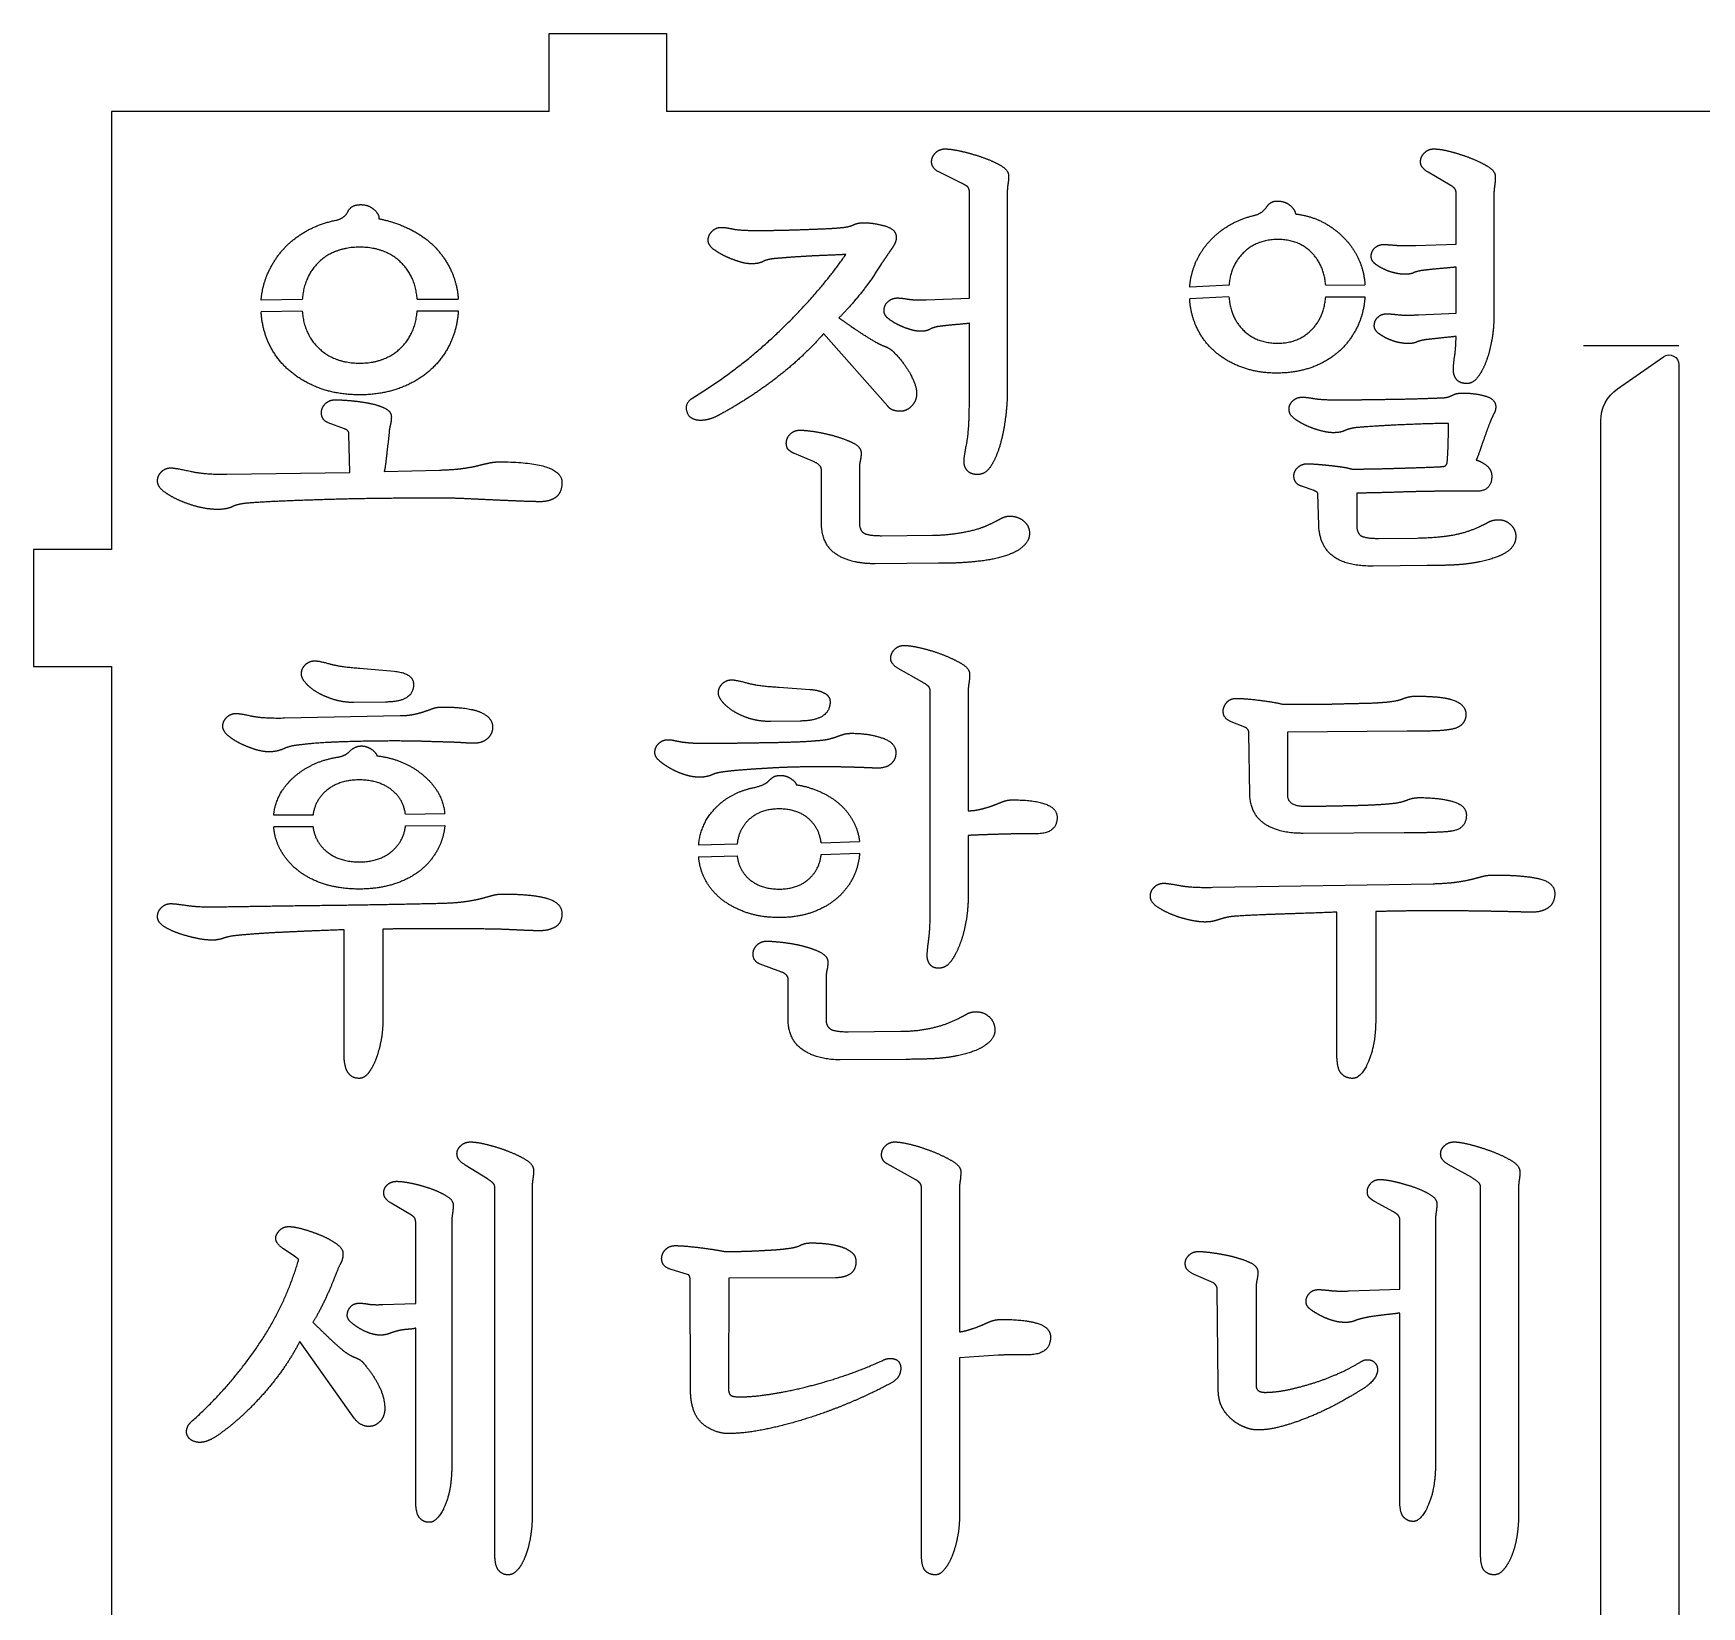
# Model space of a CAD drawing. Header units: millimetres. Extents: x -4 to 160, y -15 to 156.
# Drawn here: x -4 to 81.4, y 76 to 156.5 of the extents above; entities that cross this region are included whole.
import ezdxf

# ---------------------------------------------------------------- set-up
doc = ezdxf.new("R2010")
doc.units = ezdxf.units.MM
doc.layers.get('0').update_dxf_attribs({"linetype": 'CONTINUOUS'})

msp = doc.modelspace()

# ---------------------------------------------------------------- linework, layer by layer
for p, q in [((22.417, 152.5), (22.417, 156.5)), ((22.417, 156.5), (28.417, 156.5)), ((28.417, 156.5), (28.417, 152.5)), ((0, 152.5), (0, 130.083)), ((22.417, 152.5), (0, 152.5)), ((128.083, 152.5), (28.417, 152.5)), ((43.548, 148.822), (42.388, 149.391)), ((68.546, 148.734), (67.406, 149.399)), ((43.922, 142.945), (43.922, 148.417)), ((45.864, 148.349), (45.864, 138.152)), ((68.84, 145.705), (68.84, 148.373)), ((70.782, 148.33), (70.782, 142.102)), ((66.789, 145.642), (68.84, 145.705)), ((68.84, 142.178), (68.84, 144.533)), ((57.216, 143.605), (55.204, 143.507)), ((62.165, 143.604), (64.177, 143.62)), ((9.767, 142.874), (7.665, 142.846)), ((15.65, 142.897), (17.752, 142.891)), ((41.709, 142.86), (43.922, 142.945)), ((57.215, 143.004), (55.203, 142.906)), ((62.165, 143.004), (64.177, 143.02)), ((9.767, 142.274), (7.663, 142.246)), ((15.65, 142.297), (17.753, 142.291)), ((66.929, 142.094), (68.84, 142.178)), ((39.74, 137.414), (36.461, 141.133)), ((43.922, 137.585), (43.922, 141.658)), ((80.25, 140.5), (75.367, 140.5)), ((11.923, 136.257), (11.092, 136.569)), ((12.204, 134.024), (12.158, 135.984)), ((14.21, 136.072), (14.142, 135.435)), ((35.944, 134.576), (34.968, 134.986)), ((13.964, 134.077), (16.795, 134.143)), ((36.348, 131.447), (36.348, 134.156)), ((38.29, 134.154), (38.29, 131.488)), ((5.905, 133.934), (12.204, 134.024)), ((61.532, 133.107), (60.979, 133.306)), ((61.812, 131.32), (61.767, 132.929)), ((63.754, 132.956), (63.754, 131.349)), ((69.868, 133.057), (67.935, 133.057)), ((39.427, 130.785), (42.043, 130.808)), ((0, 130.083), (-4, 130.083)), ((-4, 130.083), (-4, 124.083)), ((64.891, 130.646), (66.858, 130.666)), ((42.334, 129.37), (39.105, 129.347)), ((67.366, 129.255), (64.595, 129.231)), ((-4, 124.083), (0, 124.083)), ((0, 124.083), (0, 28.417)), ((12.718, 124.003), (14.478, 123.842)), ((41.486, 123.31), (40.285, 123.983)), ((34.186, 123.029), (35.753, 122.915)), ((14.027, 122.269), (12.413, 122.246)), ((41.922, 111.682), (41.922, 122.822)), ((43.864, 122.865), (43.864, 116.705)), ((8.858, 121.454), (14.783, 121.574)), ((35.265, 121.295), (33.762, 121.272)), ((58.02, 120.989), (57.333, 121.256)), ((58.284, 117.528), (58.238, 120.673)), ((66.339, 120.774), (60.203, 120.73)), ((60.203, 120.73), (60.203, 117.529)), ((10.32, 116.483), (8.306, 116.486)), ((15.05, 116.529), (17.065, 116.555)), ((10.32, 115.883), (8.304, 115.886)), ((15.052, 115.929), (17.067, 115.955)), ((43.864, 115.44), (43.864, 112.455)), ((66.18, 115.569), (61.017, 115.546)), ((32.031, 114.99), (30.063, 114.947)), ((36.333, 115.057), (38.299, 115.128)), ((36.334, 114.457), (38.304, 114.528)), ((30.058, 114.346), (32.033, 114.39)), ((56.393, 112.784), (67.674, 112.969)), ((62.741, 104.259), (62.741, 111.512)), ((64.729, 111.541), (64.729, 106.079)), ((11.908, 104.26), (11.908, 110.608)), ((13.895, 110.638), (13.895, 105.99)), ((34.275, 108.456), (33.204, 108.854)), ((34.645, 106.003), (34.645, 108.07)), ((36.587, 108.069), (36.587, 105.978)), ((37.724, 105.391), (40.408, 105.414)), ((40.676, 103.977), (37.31, 103.954)), ((19.252, 97.857), (18.11, 98.568)), ((41.19, 97.809), (39.715, 98.622)), ((69.644, 97.923), (68.439, 98.588)), ((19.623, 78.728), (19.623, 97.426)), ((21.542, 97.495), (21.542, 80.662)), ((41.473, 78.615), (41.473, 97.403)), ((43.415, 97.384), (43.415, 90.026)), ((70.099, 78.615), (70.099, 97.426)), ((72.041, 97.426), (72.041, 80.662)), ((15.364, 96), (14.322, 96.616)), ((65.609, 96.188), (64.704, 96.675)), ((65.96, 92.205), (65.96, 95.77)), ((67.788, 95.729), (67.788, 83.307)), ((15.574, 91.486), (15.574, 95.658)), ((17.425, 95.659), (17.425, 83.238)), ((9.44, 93.843), (8.809, 94.28)), ((29.535, 92.953), (28.596, 93.237)), ((29.646, 87.121), (29.623, 92.704)), ((31.61, 92.773), (31.588, 87.171)), ((37.065, 92.795), (31.61, 92.773)), ((56.418, 92.539), (55.426, 92.971)), ((13.885, 91.424), (15.574, 91.486)), ((56.658, 87.305), (56.612, 92.2)), ((58.6, 92.203), (58.6, 87.335)), ((63.361, 92.12), (65.96, 92.205)), ((65.96, 81.373), (65.96, 90.987)), ((15.574, 81.418), (15.574, 90.222)), ((12.42, 85.61), (9.638, 89.526)), ((45.398, 88.832), (43.415, 88.705)), ((43.415, 88.705), (43.415, 80.572))]:
    msp.add_line(p, q)
msp.add_lwpolyline([(76.25, 12.96), (76.25, 136.658, -0.244698), (77.103, 138.296), (79.463, 139.949, -0.606815), (80.25, 139.54), (80.25, 15.842, -0.244698), (79.397, 14.204), (77.037, 12.551, -0.606815)], format="xyb", close=True)
for points in [[(41.989, 149.92), (41.989, 150.183), (42.189, 150.384)], [(42.189, 150.384), (42.389, 150.584), (42.675, 150.584)], [(42.675, 150.584), (42.993, 150.584), (43.512, 150.466)], [(43.512, 150.466), (44.031, 150.348), (44.552, 150.17)], [(67.021, 149.92), (67.021, 150.183), (67.221, 150.384)], [(67.221, 150.384), (67.421, 150.584), (67.707, 150.584)], [(67.707, 150.584), (68.032, 150.584), (68.533, 150.456)], [(68.533, 150.456), (69.034, 150.327), (69.537, 150.136)], [(42.388, 149.391), (41.989, 149.591), (41.989, 149.92)], [(44.552, 150.17), (45.073, 149.992), (45.503, 149.75)], [(45.503, 149.75), (45.932, 149.508), (45.932, 149.214)], [(67.406, 149.399), (67.021, 149.623), (67.021, 149.92)], [(69.537, 150.136), (70.04, 149.944), (70.445, 149.702)], [(70.445, 149.702), (70.85, 149.459), (70.85, 149.171)], [(43.866, 148.607), (43.81, 148.691), (43.548, 148.822)], [(45.898, 148.787), (45.864, 148.582), (45.864, 148.349)], [(45.932, 149.214), (45.932, 148.991), (45.898, 148.787)], [(68.773, 148.55), (68.707, 148.631), (68.546, 148.734)], [(70.816, 148.698), (70.782, 148.494), (70.782, 148.33)], [(70.85, 149.171), (70.85, 148.902), (70.816, 148.698)], [(43.922, 148.417), (43.922, 148.523), (43.866, 148.607)], [(59.142, 147.618), (59.341, 147.918), (59.679, 147.918)], [(59.679, 147.918), (60.087, 147.918), (60.351, 147.684)], [(68.84, 148.373), (68.84, 148.469), (68.773, 148.55)], [(9.933, 146.356), (10.638, 146.762), (11.478, 146.93)], [(11.478, 146.93), (11.928, 147.02), (12.112, 147.388)], [(12.112, 147.388), (12.284, 147.732), (12.754, 147.732)], [(12.754, 147.732), (13.162, 147.732), (13.438, 147.486)], [(13.438, 147.486), (13.714, 147.239), (13.691, 147.008)], [(13.691, 147.008), (14.424, 146.878), (15.206, 146.51)], [(57.174, 146.642), (57.786, 147.014), (58.51, 147.183)], [(58.51, 147.183), (58.913, 147.275), (59.142, 147.618)], [(60.351, 147.684), (60.616, 147.451), (60.616, 147.254)], [(60.616, 147.254), (62.094, 147.085), (63.14, 145.99)], [(8.726, 145.365), (9.227, 145.95), (9.933, 146.356)], [(15.206, 146.51), (15.988, 146.143), (16.552, 145.568)], [(30.549, 145.909), (30.549, 146.171), (30.749, 146.37)], [(30.749, 146.37), (30.949, 146.57), (31.235, 146.57)], [(31.235, 146.57), (31.435, 146.57), (31.798, 146.49)], [(31.798, 146.49), (32.162, 146.411), (33.009, 146.411)], [(33.009, 146.411), (33.61, 146.411), (34.146, 146.421)], [(34.146, 146.421), (34.681, 146.431), (35.318, 146.454)], [(35.318, 146.454), (35.955, 146.477), (36.522, 146.5)], [(36.522, 146.5), (37.088, 146.522), (37.483, 146.57)], [(37.483, 146.57), (37.817, 146.61), (38.008, 146.707)], [(38.008, 146.707), (38.199, 146.805), (38.513, 146.805)], [(38.513, 146.805), (39.042, 146.805), (39.61, 146.639)], [(39.61, 146.639), (40.178, 146.473), (40.178, 146.073)], [(40.178, 146.073), (40.178, 145.91), (40.118, 145.776)], [(56.114, 145.738), (56.561, 146.269), (57.174, 146.642)], [(7.94, 144.057), (8.224, 144.78), (8.726, 145.365)], [(12.708, 145.553), (11.371, 145.553), (10.563, 144.734)], [(14.85, 144.741), (14.04, 145.553), (12.708, 145.553)], [(16.552, 145.568), (17.115, 144.993), (17.438, 144.239)], [(30.83, 145.444), (30.549, 145.653), (30.549, 145.909)], [(31.449, 145.078), (31.112, 145.234), (30.83, 145.444)], [(39.98, 145.524), (39.902, 145.407), (39.724, 145.147)], [(40.118, 145.776), (40.058, 145.641), (39.98, 145.524)], [(55.43, 144.568), (55.666, 145.206), (56.114, 145.738)], [(57.901, 145.217), (57.295, 144.582), (57.216, 143.605)], [(59.724, 145.947), (58.597, 145.947), (57.901, 145.217)], [(61.501, 145.218), (60.827, 145.947), (59.724, 145.947)], [(62.165, 143.604), (62.089, 144.584), (61.501, 145.218)], [(63.14, 145.99), (64.085, 145.002), (64.177, 143.62)], [(64.496, 145.078), (64.496, 145.336), (64.675, 145.514)], [(64.675, 145.514), (64.855, 145.691), (65.137, 145.691)], [(65.137, 145.691), (65.299, 145.691), (65.712, 145.656)], [(65.712, 145.656), (66.126, 145.621), (66.789, 145.642)], [(10.563, 144.734), (9.848, 144.009), (9.767, 142.874)], [(15.65, 142.897), (15.567, 144.023), (14.85, 144.741)], [(32.136, 144.813), (31.786, 144.921), (31.449, 145.078)], [(32.759, 144.704), (32.486, 144.704), (32.136, 144.813)], [(33.333, 144.809), (33.134, 144.704), (32.759, 144.704)], [(33.84, 144.958), (33.531, 144.914), (33.333, 144.809)], [(34.471, 145.012), (34.03, 144.977), (33.84, 144.958)], [(34.248, 141.303), (36.282, 143.269), (37.599, 145.182)], [(35.456, 145.08), (34.912, 145.047), (34.471, 145.012)], [(36.623, 145.136), (36, 145.113), (35.456, 145.08)], [(37.599, 145.182), (37.247, 145.159), (36.623, 145.136)], [(39.405, 144.691), (38.905, 143.867), (38.346, 143.171)], [(39.724, 145.147), (39.547, 144.887), (39.405, 144.691)], [(55.204, 143.507), (55.244, 144.065), (55.43, 144.568)], [(64.727, 144.679), (64.496, 144.846), (64.496, 145.078)], [(65.203, 144.401), (64.959, 144.511), (64.727, 144.679)], [(65.717, 144.23), (65.447, 144.291), (65.203, 144.401)], [(67.07, 144.356), (66.798, 144.311), (66.656, 144.24)], [(68.01, 144.455), (67.399, 144.4), (67.07, 144.356)], [(68.84, 144.533), (68.621, 144.511), (68.01, 144.455)], [(7.665, 142.846), (7.71, 143.473), (7.94, 144.057)], [(17.438, 144.239), (17.707, 143.613), (17.752, 142.891)], [(66.206, 144.169), (65.986, 144.169), (65.717, 144.23)], [(66.656, 144.24), (66.514, 144.169), (66.206, 144.169)], [(38.346, 143.171), (37.787, 142.476), (37.244, 141.936)], [(39.555, 142.295), (39.555, 142.585), (39.758, 142.77)], [(39.758, 142.77), (39.961, 142.954), (40.242, 142.954)], [(40.242, 142.954), (40.445, 142.954), (40.769, 142.897)], [(40.769, 142.897), (41.093, 142.839), (41.709, 142.86)], [(55.52, 141.541), (55.248, 142.165), (55.203, 142.906)], [(57.215, 143.004), (57.291, 142.004), (57.89, 141.367)], [(61.489, 141.369), (62.088, 142.007), (62.165, 143.004)], [(64.177, 143.02), (64.131, 142.262), (63.848, 141.614)], [(8.028, 140.695), (7.711, 141.411), (7.663, 142.246)], [(9.767, 142.274), (9.849, 141.147), (10.566, 140.429)], [(14.848, 140.431), (15.569, 141.152), (15.65, 142.297)], [(17.753, 142.291), (17.705, 141.462), (17.388, 140.737)], [(37.244, 141.936), (37.493, 141.763), (38.003, 141.408)], [(39.798, 141.879), (39.555, 142.063), (39.555, 142.295)], [(40.329, 141.557), (40.041, 141.695), (39.798, 141.879)], [(64.655, 141.531), (64.655, 141.789), (64.835, 141.967)], [(64.835, 141.967), (65.014, 142.144), (65.296, 142.144)], [(65.296, 142.144), (65.475, 142.144), (65.88, 142.098)], [(65.88, 142.098), (66.285, 142.052), (66.929, 142.094)], [(70.782, 142.102), (70.782, 141.447), (70.675, 140.832)], [(29.688, 137.792), (32.215, 139.337), (34.248, 141.303)], [(36.461, 141.133), (35.406, 139.907), (33.983, 138.82)], [(38.003, 141.408), (38.512, 141.054), (39.086, 140.718)], [(40.909, 141.334), (40.617, 141.419), (40.329, 141.557)], [(41.424, 141.249), (41.202, 141.249), (40.909, 141.334)], [(41.912, 141.354), (41.736, 141.249), (41.424, 141.249)], [(42.386, 141.499), (42.087, 141.459), (41.912, 141.354)], [(43.262, 141.592), (42.751, 141.547), (42.386, 141.499)], [(43.922, 141.658), (43.774, 141.636), (43.262, 141.592)], [(56.452, 140.247), (55.846, 140.792), (55.52, 141.541)], [(57.89, 141.367), (58.576, 140.638), (59.701, 140.638)], [(59.701, 140.638), (60.801, 140.638), (61.489, 141.369)], [(63.848, 141.614), (63.509, 140.84), (62.918, 140.285)], [(64.886, 141.132), (64.655, 141.299), (64.655, 141.531)], [(65.362, 140.855), (65.117, 140.965), (64.886, 141.132)], [(68.84, 140.986), (68.645, 140.964), (68.107, 140.908)], [(68.772, 139.996), (68.84, 140.45), (68.84, 140.986)], [(9.083, 139.255), (8.402, 139.852), (8.028, 140.695)], [(10.566, 140.429), (11.377, 139.618), (12.708, 139.618)], [(12.708, 139.618), (14.036, 139.618), (14.848, 140.431)], [(17.388, 140.737), (17.015, 139.883), (16.329, 139.269)], [(39.086, 140.718), (39.361, 140.564), (39.61, 140.469)], [(39.61, 140.469), (39.859, 140.374), (40.018, 140.215)], [(40.018, 140.215), (40.59, 139.644), (40.907, 139.046)], [(57.877, 139.405), (57.057, 139.702), (56.452, 140.247)], [(62.918, 140.285), (62.326, 139.73), (61.501, 139.419)], [(65.876, 140.683), (65.606, 140.744), (65.362, 140.855)], [(66.365, 140.622), (66.145, 140.622), (65.876, 140.683)], [(66.815, 140.693), (66.674, 140.622), (66.365, 140.622)], [(67.233, 140.81), (66.957, 140.764), (66.815, 140.693)], [(68.107, 140.908), (67.568, 140.852), (67.233, 140.81)], [(70.675, 140.832), (70.569, 140.217), (70.39, 139.729)], [(10.677, 138.327), (9.764, 138.659), (9.083, 139.255)], [(16.329, 139.269), (15.644, 138.656), (14.722, 138.326)], [(59.679, 139.108), (58.697, 139.108), (57.877, 139.405)], [(61.501, 139.419), (60.675, 139.108), (59.679, 139.108)], [(68.704, 139.261), (68.704, 139.541), (68.772, 139.996)], [(68.862, 138.785), (68.704, 138.996), (68.704, 139.261)], [(70.39, 139.729), (70.211, 139.24), (69.961, 138.907)], [(33.983, 138.82), (32.56, 137.732), (31.045, 136.928)], [(40.907, 139.046), (41.224, 138.448), (41.224, 138.09)], [(69.39, 138.575), (69.02, 138.575), (68.862, 138.785)], [(69.961, 138.907), (69.711, 138.575), (69.39, 138.575)], [(12.708, 137.995), (11.59, 137.995), (10.677, 138.327)], [(10.748, 137.076), (10.748, 137.34), (10.948, 137.54)], [(10.948, 137.54), (11.148, 137.74), (11.435, 137.74)], [(11.435, 137.74), (11.832, 137.74), (12.321, 137.692)], [(12.321, 137.692), (12.809, 137.645), (13.23, 137.56)], [(14.722, 138.326), (13.8, 137.995), (12.708, 137.995)], [(13.23, 137.56), (13.651, 137.476), (13.989, 137.314)], [(29.568, 136.92), (29.252, 137.453), (29.688, 137.792)], [(41.224, 138.09), (41.224, 137.674), (40.964, 137.414)], [(43.785, 135.499), (43.922, 136.193), (43.922, 137.585)], [(45.864, 138.152), (45.864, 137.533), (45.77, 136.807)], [(60.288, 137.261), (60.288, 137.5), (60.477, 137.688)], [(60.477, 137.688), (60.666, 137.876), (60.975, 137.876)], [(60.975, 137.876), (61.152, 137.876), (61.55, 137.808)], [(61.55, 137.808), (61.947, 137.74), (62.749, 137.74)], [(62.749, 137.74), (63.486, 137.74), (64.151, 137.75)], [(64.151, 137.75), (64.815, 137.76), (65.608, 137.771)], [(65.608, 137.771), (66.4, 137.783), (67.115, 137.806)], [(67.115, 137.806), (67.829, 137.829), (68.243, 137.851)], [(68.243, 137.851), (68.47, 137.871), (68.659, 137.979)], [(68.659, 137.979), (68.848, 138.088), (69.186, 138.088)], [(69.186, 138.088), (69.805, 138.088), (70.339, 137.933)], [(70.339, 137.933), (70.873, 137.779), (70.873, 137.379)], [(11.092, 136.569), (10.748, 136.713), (10.748, 137.076)], [(13.989, 137.314), (14.328, 137.152), (14.328, 136.871)], [(14.328, 136.871), (14.328, 136.646), (14.28, 136.465)], [(30.2, 136.688), (29.786, 136.676), (29.568, 136.92)], [(31.045, 136.928), (30.614, 136.7), (30.2, 136.688)], [(40.378, 137.153), (39.948, 137.153), (39.74, 137.414)], [(40.964, 137.414), (40.703, 137.153), (40.378, 137.153)], [(45.77, 136.807), (45.676, 136.08), (45.499, 135.452)], [(60.571, 136.773), (60.288, 136.983), (60.288, 137.261)], [(61.198, 136.409), (60.853, 136.563), (60.571, 136.773)], [(70.78, 137.035), (70.687, 136.862), (70.605, 136.656)], [(70.873, 137.379), (70.873, 137.207), (70.78, 137.035)], [(12.158, 135.984), (12.158, 136.179), (11.923, 136.257)], [(14.28, 136.465), (14.232, 136.285), (14.21, 136.072)], [(34.551, 135.523), (34.551, 135.786), (34.752, 135.986)], [(34.752, 135.986), (34.952, 136.187), (35.238, 136.187)], [(35.238, 136.187), (35.55, 136.187), (36.051, 136.105)], [(36.051, 136.105), (36.553, 136.023), (37.057, 135.879)], [(37.057, 135.879), (37.56, 135.735), (37.971, 135.529)], [(61.913, 136.155), (61.543, 136.254), (61.198, 136.409)], [(62.544, 136.057), (62.282, 136.057), (61.913, 136.155)], [(63.135, 136.161), (62.915, 136.057), (62.544, 136.057)], [(63.671, 136.31), (63.355, 136.265), (63.135, 136.161)], [(65.692, 136.444), (64.325, 136.376), (63.671, 136.31)], [(68.453, 136.534), (67.058, 136.512), (65.692, 136.444)], [(68.442, 135.614), (68.453, 136.174), (68.453, 136.534)], [(70.605, 136.656), (70.399, 136.13), (70.185, 135.498)], [(14.142, 135.435), (14.093, 134.969), (14.049, 134.598)], [(34.686, 135.161), (34.551, 135.277), (34.551, 135.523)], [(34.968, 134.986), (34.82, 135.046), (34.686, 135.161)], [(37.971, 135.529), (38.381, 135.324), (38.381, 135.02)], [(38.381, 135.02), (38.381, 134.809), (38.336, 134.627)], [(43.649, 134.579), (43.649, 134.805), (43.785, 135.499)], [(45.499, 135.452), (45.321, 134.824), (45.041, 134.369)], [(68.387, 134.546), (68.431, 135.054), (68.442, 135.614)], [(70.185, 135.498), (69.97, 134.867), (69.872, 134.657)], [(2.556, 134.056), (2.756, 134.256), (3.042, 134.256)], [(3.042, 134.256), (3.269, 134.256), (4.036, 134.084)], [(14.049, 134.598), (14.006, 134.226), (13.964, 134.077)], [(16.795, 134.143), (17.513, 134.164), (17.98, 134.228)], [(17.98, 134.228), (18.447, 134.293), (18.732, 134.364)], [(18.732, 134.364), (19.017, 134.436), (19.295, 134.5)], [(19.295, 134.5), (19.574, 134.564), (19.873, 134.564)], [(19.873, 134.564), (23.061, 134.564), (23.061, 133.51)], [(36.348, 134.156), (36.348, 134.408), (35.944, 134.576)], [(38.336, 134.627), (38.29, 134.445), (38.29, 134.154)], [(43.825, 134.108), (43.649, 134.301), (43.649, 134.579)], [(44.336, 133.915), (44, 133.915), (43.825, 134.108)], [(45.041, 134.369), (44.76, 133.915), (44.336, 133.915)], [(60.539, 133.85), (60.539, 134.096), (60.741, 134.282)], [(60.741, 134.282), (60.944, 134.468), (61.225, 134.468)], [(61.225, 134.468), (61.379, 134.468), (61.712, 134.443)], [(61.712, 134.443), (62.045, 134.417), (62.37, 134.382)], [(62.37, 134.382), (62.694, 134.347), (62.999, 134.303)], [(62.999, 134.303), (63.303, 134.258), (63.509, 134.195)], [(63.509, 134.195), (63.957, 134.195), (64.532, 134.205)], [(64.532, 134.205), (65.107, 134.215), (65.846, 134.238)], [(65.846, 134.238), (66.584, 134.26), (67.245, 134.283)], [(67.245, 134.283), (67.906, 134.305), (68.172, 134.328)], [(68.172, 134.328), (68.361, 134.339), (68.387, 134.546)], [(69.872, 134.657), (70.096, 134.609), (70.382, 134.394)], [(70.382, 134.394), (70.668, 134.18), (70.668, 133.834)], [(2.356, 133.59), (2.356, 133.856), (2.556, 134.056)], [(2.698, 133.034), (2.356, 133.285), (2.356, 133.59)], [(4.036, 134.084), (4.803, 133.912), (5.905, 133.934)], [(23.061, 133.51), (23.061, 132.976), (22.745, 132.75)], [(60.979, 133.306), (60.539, 133.416), (60.539, 133.85)], [(70.668, 133.834), (70.668, 133.057), (69.868, 133.057)], [(3.486, 132.586), (3.04, 132.783), (2.698, 133.034)], [(4.444, 132.259), (3.933, 132.389), (3.486, 132.586)], [(6.993, 132.454), (6.473, 132.412), (6.185, 132.27)], [(9.154, 132.57), (7.957, 132.524), (6.993, 132.454)], [(11.667, 132.651), (10.35, 132.616), (9.154, 132.57)], [(14.336, 132.697), (12.985, 132.686), (11.667, 132.651)], [(16.916, 132.709), (15.688, 132.709), (14.336, 132.697)], [(18.202, 132.674), (17.454, 132.709), (16.916, 132.709)], [(19.689, 132.605), (18.95, 132.639), (18.202, 132.674)], [(21.043, 132.547), (20.427, 132.57), (19.689, 132.605)], [(21.965, 132.524), (21.658, 132.524), (21.043, 132.547)], [(22.745, 132.75), (22.43, 132.524), (21.965, 132.524)], [(61.767, 132.929), (61.767, 133.024), (61.532, 133.107)], [(64.513, 132.976), (63.885, 132.964), (63.754, 132.956)], [(65.814, 133.01), (65.141, 132.987), (64.513, 132.976)], [(67.076, 133.045), (66.486, 133.034), (65.814, 133.01)], [(67.935, 133.057), (67.666, 133.057), (67.076, 133.045)], [(5.43, 132.129), (4.954, 132.129), (4.444, 132.259)], [(6.185, 132.27), (5.897, 132.129), (5.43, 132.129)], [(44.868, 131.33), (45.252, 131.5), (45.499, 131.643)], [(45.499, 131.643), (45.745, 131.786), (45.996, 131.786)], [(45.996, 131.786), (46.398, 131.786), (46.699, 131.545)], [(46.699, 131.545), (47.001, 131.303), (47.001, 130.895)], [(70.513, 131.488), (70.714, 131.601), (71.028, 131.601)], [(71.028, 131.601), (71.371, 131.601), (71.634, 131.354)], [(37.074, 129.857), (36.348, 130.367), (36.348, 131.447)], [(38.29, 131.488), (38.29, 131.082), (38.496, 130.933)], [(38.496, 130.933), (38.702, 130.785), (39.427, 130.785)], [(42.043, 130.808), (42.764, 130.808), (43.572, 130.952)], [(43.572, 130.952), (44.379, 131.096), (44.868, 131.33)], [(47.001, 130.895), (47.001, 130.458), (46.522, 130.114)], [(64.595, 129.231), (61.888, 129.186), (61.812, 131.32)], [(63.754, 131.349), (63.754, 130.943), (63.96, 130.794)], [(63.96, 130.794), (64.167, 130.646), (64.891, 130.646)], [(66.858, 130.666), (67.952, 130.688), (68.674, 130.819)], [(68.674, 130.819), (69.395, 130.95), (70.02, 131.24)], [(70.02, 131.24), (70.312, 131.375), (70.513, 131.488)], [(71.897, 130.756), (71.897, 130.24), (71.418, 129.935)], [(71.634, 131.354), (71.897, 131.107), (71.897, 130.756)], [(39.105, 129.347), (37.799, 129.347), (37.074, 129.857)], [(46.522, 130.114), (46.043, 129.769), (45.145, 129.586)], [(71.418, 129.935), (70.94, 129.631), (70.002, 129.439)], [(45.145, 129.586), (43.993, 129.37), (42.334, 129.37)], [(68.81, 129.289), (68.176, 129.255), (67.366, 129.255)], [(70.002, 129.439), (69.445, 129.324), (68.81, 129.289)], [(39.898, 124.504), (39.898, 124.767), (40.098, 124.967)], [(40.098, 124.967), (40.298, 125.167), (40.585, 125.167)], [(40.585, 125.167), (40.904, 125.167), (41.445, 125.038)], [(41.445, 125.038), (41.985, 124.908), (42.522, 124.706)], [(42.522, 124.706), (43.059, 124.503), (43.496, 124.251)], [(9.724, 123.713), (9.724, 123.977), (9.924, 124.178)], [(9.924, 124.178), (10.124, 124.379), (10.411, 124.379)], [(10.411, 124.379), (10.62, 124.379), (11.175, 124.223)], [(11.175, 124.223), (11.73, 124.068), (12.718, 124.003)], [(40.285, 123.983), (39.898, 124.207), (39.898, 124.504)], [(43.496, 124.251), (43.933, 124), (43.933, 123.707)], [(9.959, 123.221), (9.724, 123.484), (9.724, 123.713)], [(10.566, 122.745), (10.194, 122.957), (9.959, 123.221)], [(15.465, 123.16), (15.465, 122.269), (14.027, 122.269)], [(14.478, 123.842), (15.465, 123.755), (15.465, 123.16)], [(31.074, 122.745), (31.074, 123.007), (31.274, 123.206)], [(31.274, 123.206), (31.474, 123.405), (31.761, 123.405)], [(31.761, 123.405), (31.969, 123.405), (32.536, 123.248)], [(32.536, 123.248), (33.102, 123.091), (34.186, 123.029)], [(41.864, 123.029), (41.805, 123.124), (41.486, 123.31)], [(41.922, 122.822), (41.922, 122.933), (41.864, 123.029)], [(43.899, 123.235), (43.864, 123.03), (43.864, 122.865)], [(43.933, 123.707), (43.933, 123.439), (43.899, 123.235)], [(11.402, 122.39), (10.937, 122.534), (10.566, 122.745)], [(12.413, 122.246), (11.867, 122.246), (11.402, 122.39)], [(31.295, 122.261), (31.074, 122.522), (31.074, 122.745)], [(31.875, 121.779), (31.516, 122), (31.295, 122.261)], [(36.791, 122.277), (36.791, 121.322), (35.265, 121.295)], [(35.753, 122.915), (36.195, 122.889), (36.493, 122.732)], [(36.493, 122.732), (36.791, 122.576), (36.791, 122.277)], [(56.919, 121.791), (56.919, 122.016), (57.088, 122.235)], [(57.088, 122.235), (57.256, 122.455), (57.605, 122.455)], [(57.605, 122.455), (58.013, 122.455), (58.745, 122.365)], [(58.745, 122.365), (59.476, 122.276), (59.994, 122.153)], [(59.994, 122.153), (60.494, 122.153), (61.25, 122.153)], [(61.25, 122.153), (62.005, 122.153), (62.679, 122.173)], [(62.679, 122.173), (63.353, 122.194), (64.014, 122.205)], [(64.014, 122.205), (64.675, 122.216), (65.146, 122.259)], [(65.146, 122.259), (65.777, 122.301), (66.114, 122.436)], [(66.114, 122.436), (66.452, 122.571), (66.771, 122.571)], [(66.771, 122.571), (67.312, 122.571), (67.796, 122.533)], [(67.796, 122.533), (68.281, 122.496), (68.588, 122.402)], [(68.588, 122.402), (69.346, 122.171), (69.346, 121.639)], [(5.699, 121.025), (5.699, 121.286), (5.899, 121.485)], [(5.899, 121.485), (6.099, 121.685), (6.386, 121.685)], [(6.386, 121.685), (6.589, 121.685), (7.152, 121.559)], [(7.152, 121.559), (7.715, 121.433), (8.858, 121.454)], [(14.783, 121.574), (15.15, 121.574), (15.463, 121.638)], [(15.463, 121.638), (15.776, 121.701), (16.017, 121.783)], [(16.017, 121.783), (16.258, 121.865), (16.453, 121.94)], [(16.453, 121.94), (16.647, 122.014), (16.939, 122.014)], [(16.939, 122.014), (18.281, 122.014), (18.897, 121.746)], [(18.897, 121.746), (19.513, 121.477), (19.513, 120.985)], [(32.702, 121.415), (32.234, 121.558), (31.875, 121.779)], [(33.762, 121.272), (33.171, 121.272), (32.702, 121.415)], [(57.333, 121.256), (56.919, 121.427), (56.919, 121.791)], [(69.346, 121.639), (69.346, 121.346), (69.151, 121.136)], [(5.975, 120.546), (5.699, 120.776), (5.699, 121.025)], [(6.616, 120.135), (6.251, 120.315), (5.975, 120.546)], [(19.513, 120.985), (19.513, 120.631), (19.247, 120.396)], [(36.707, 120.372), (36.95, 120.429), (37.13, 120.497)], [(37.13, 120.497), (37.309, 120.566), (37.487, 120.618)], [(37.487, 120.618), (37.665, 120.669), (37.901, 120.669)], [(37.901, 120.669), (38.754, 120.669), (39.456, 120.431)], [(58.238, 120.673), (58.238, 120.88), (58.02, 120.989)], [(67.552, 120.786), (66.931, 120.774), (66.339, 120.774)], [(68.549, 120.865), (68.173, 120.797), (67.552, 120.786)], [(69.151, 121.136), (68.957, 120.927), (68.549, 120.865)], [(7.366, 119.837), (6.981, 119.956), (6.616, 120.135)], [(8.069, 119.719), (7.751, 119.719), (7.366, 119.837)], [(8.799, 119.872), (8.465, 119.719), (8.069, 119.719)], [(9.601, 120.07), (9.133, 120.024), (8.799, 119.872)], [(11.798, 120.229), (10.471, 120.184), (9.601, 120.07)], [(11.537, 119.44), (11.951, 119.503), (12.178, 119.73)], [(14.505, 120.275), (13.125, 120.275), (11.798, 120.229)], [(12.178, 119.73), (12.467, 120.02), (12.799, 120.02)], [(12.799, 120.02), (13.08, 120.02), (13.318, 119.846)], [(13.318, 119.846), (13.556, 119.671), (13.586, 119.518)], [(16.052, 120.252), (15.404, 120.275), (14.505, 120.275)], [(17.172, 120.218), (16.7, 120.23), (16.052, 120.252)], [(17.965, 120.184), (17.644, 120.207), (17.172, 120.218)], [(18.576, 120.162), (18.285, 120.162), (17.965, 120.184)], [(19.247, 120.396), (18.981, 120.162), (18.576, 120.162)], [(27.822, 119.677), (27.822, 119.969), (28.024, 120.155)], [(28.069, 119.243), (27.822, 119.449), (27.822, 119.677)], [(28.024, 120.155), (28.227, 120.341), (28.508, 120.341)], [(28.508, 120.341), (28.644, 120.341), (28.799, 120.306)], [(28.799, 120.306), (28.954, 120.27), (29.167, 120.234)], [(29.167, 120.234), (29.38, 120.199), (29.657, 120.179)], [(29.657, 120.179), (29.933, 120.159), (30.419, 120.159)], [(30.419, 120.159), (31.178, 120.159), (31.843, 120.169)], [(31.843, 120.169), (32.507, 120.179), (33.313, 120.191)], [(33.313, 120.191), (34.119, 120.202), (34.859, 120.225)], [(34.859, 120.225), (35.599, 120.248), (36.091, 120.294)], [(36.091, 120.294), (36.464, 120.316), (36.707, 120.372)], [(39.456, 120.431), (40.157, 120.192), (40.157, 119.687)], [(40.157, 119.687), (40.157, 119.303), (39.901, 119.094)], [(9.214, 118.306), (10.136, 119.206), (11.537, 119.44)], [(13.586, 119.518), (15.042, 119.347), (16.061, 118.435)], [(28.655, 118.848), (28.316, 119.036), (28.069, 119.243)], [(29.375, 118.54), (28.994, 118.659), (28.655, 118.848)], [(32.628, 118.816), (31.959, 118.77), (31.397, 118.701)], [(33.945, 118.897), (33.298, 118.863), (32.628, 118.816)], [(35.168, 118.942), (34.592, 118.931), (33.945, 118.897)], [(36.104, 118.954), (35.744, 118.954), (35.168, 118.942)], [(37.374, 118.943), (36.855, 118.954), (36.104, 118.954)], [(38.246, 118.92), (37.894, 118.931), (37.374, 118.943)], [(38.834, 118.897), (38.599, 118.909), (38.246, 118.92)], [(39.243, 118.886), (39.069, 118.886), (38.834, 118.897)], [(39.901, 119.094), (39.644, 118.886), (39.243, 118.886)], [(8.306, 116.486), (8.407, 117.518), (9.214, 118.306)], [(12.686, 118.281), (11.613, 118.281), (10.957, 117.695)], [(14.413, 117.715), (13.756, 118.281), (12.686, 118.281)], [(16.061, 118.435), (16.957, 117.632), (17.065, 116.555)], [(30.1, 118.421), (29.755, 118.421), (29.375, 118.54)], [(30.729, 118.539), (30.473, 118.421), (30.1, 118.421)], [(31.397, 118.701), (30.984, 118.657), (30.729, 118.539)], [(30.84, 116.752), (31.63, 117.626), (32.849, 117.879)], [(32.849, 117.879), (33.429, 118.012), (33.618, 118.201)], [(33.618, 118.201), (33.734, 118.318), (33.865, 118.416)], [(33.865, 118.416), (33.996, 118.513), (34.262, 118.513)], [(34.262, 118.513), (34.541, 118.513), (34.795, 118.338)], [(34.795, 118.338), (35.05, 118.163), (35.064, 118.032)], [(35.064, 118.032), (35.622, 117.961), (36.26, 117.684)], [(10.957, 117.695), (10.411, 117.207), (10.32, 116.483)], [(15.05, 116.529), (14.958, 117.244), (14.413, 117.715)], [(36.26, 117.684), (36.898, 117.407), (37.351, 116.979)], [(45.141, 116.976), (45.363, 117.061), (45.612, 117.161)], [(45.612, 117.161), (45.86, 117.261), (46.134, 117.261)], [(46.134, 117.261), (48.413, 117.261), (48.413, 116.37)], [(59.022, 116.043), (58.31, 116.54), (58.284, 117.528)], [(60.203, 117.529), (60.203, 116.937), (61.108, 116.937)], [(64.438, 117.003), (65.005, 117.025), (65.468, 117.07)], [(65.468, 117.07), (65.998, 117.115), (66.313, 117.246)], [(66.313, 117.246), (66.629, 117.377), (66.976, 117.377)], [(66.976, 117.377), (67.982, 117.377), (68.675, 117.177)], [(68.675, 117.177), (69.368, 116.976), (69.368, 116.485)], [(30.063, 114.947), (30.149, 115.986), (30.84, 116.752)], [(32.605, 116.218), (32.111, 115.734), (32.031, 114.99)], [(34.194, 116.798), (33.196, 116.798), (32.605, 116.218)], [(35.758, 116.236), (35.165, 116.798), (34.194, 116.798)], [(36.333, 115.057), (36.25, 115.77), (35.758, 116.236)], [(37.351, 116.979), (37.804, 116.551), (38.06, 115.992)], [(43.864, 116.705), (44.184, 116.7), (44.552, 116.795)], [(44.552, 116.795), (44.92, 116.89), (45.141, 116.976)], [(48.413, 116.37), (48.413, 115.523), (47.34, 115.523)], [(61.108, 116.937), (61.716, 116.937), (62.204, 116.947)], [(62.204, 116.947), (62.693, 116.957), (63.282, 116.968)], [(63.282, 116.968), (63.872, 116.98), (64.438, 117.003)], [(69.368, 116.485), (69.368, 115.784), (68.627, 115.66)], [(8.623, 114.757), (8.356, 115.273), (8.304, 115.886)], [(10.32, 115.883), (10.41, 115.147), (10.96, 114.664)], [(14.41, 114.674), (14.963, 115.169), (15.052, 115.929)], [(17.067, 115.955), (17.015, 115.342), (16.749, 114.808)], [(38.06, 115.992), (38.251, 115.573), (38.299, 115.128)], [(45.016, 115.485), (44.436, 115.467), (43.864, 115.44)], [(46.026, 115.513), (45.596, 115.504), (45.016, 115.485)], [(46.762, 115.523), (46.456, 115.523), (46.026, 115.513)], [(47.34, 115.523), (47.067, 115.523), (46.762, 115.523)], [(61.017, 115.546), (59.735, 115.546), (59.022, 116.043)], [(67.719, 115.593), (67.077, 115.569), (66.18, 115.569)], [(68.627, 115.66), (68.361, 115.616), (67.719, 115.593)], [(9.538, 113.654), (8.955, 114.116), (8.623, 114.757)], [(10.96, 114.664), (11.618, 114.085), (12.686, 114.085)], [(12.686, 114.085), (13.752, 114.085), (14.41, 114.674)], [(16.749, 114.808), (16.418, 114.145), (15.834, 113.669)], [(35.756, 113.257), (36.252, 113.727), (36.334, 114.457)], [(38.304, 114.528), (38.257, 113.901), (38.01, 113.368)], [(10.912, 112.943), (10.12, 113.192), (9.538, 113.654)], [(15.834, 113.669), (15.25, 113.193), (14.444, 112.944)], [(30.356, 113.258), (30.112, 113.757), (30.063, 114.347)], [(32.033, 114.39), (32.117, 113.697), (32.605, 113.243)], [(12.686, 112.694), (11.704, 112.694), (10.912, 112.943)], [(14.444, 112.944), (13.638, 112.694), (12.686, 112.694)], [(31.222, 112.185), (30.662, 112.635), (30.356, 113.258)], [(32.605, 113.243), (33.195, 112.694), (34.194, 112.694)], [(34.194, 112.694), (35.162, 112.694), (35.756, 113.257)], [(38.01, 113.368), (37.704, 112.709), (37.155, 112.233)], [(53.189, 112.329), (53.189, 112.592), (53.389, 112.792)], [(53.389, 112.792), (53.589, 112.992), (53.876, 112.992)], [(53.876, 112.992), (54.09, 112.992), (54.688, 112.877)], [(54.688, 112.877), (55.287, 112.762), (56.393, 112.784)], [(67.674, 112.969), (68.435, 112.991), (68.915, 113.061)], [(68.915, 113.061), (69.395, 113.131), (69.691, 113.21)], [(69.691, 113.21), (69.986, 113.289), (70.228, 113.351)], [(70.228, 113.351), (70.469, 113.413), (70.774, 113.413)], [(70.774, 113.413), (72.364, 113.413), (73.129, 113.214)], [(73.129, 113.214), (73.894, 113.015), (73.894, 112.474)], [(2.556, 111.749), (2.756, 111.949), (3.042, 111.949)], [(3.042, 111.949), (3.259, 111.949), (3.858, 111.857)], [(11.225, 111.868), (14.111, 111.903), (16.954, 111.972)], [(16.954, 111.972), (17.669, 111.994), (18.15, 112.064)], [(18.15, 112.064), (18.63, 112.134), (18.903, 112.207)], [(18.903, 112.207), (19.176, 112.279), (19.452, 112.359)], [(19.452, 112.359), (19.728, 112.439), (20.032, 112.439)], [(20.032, 112.439), (21.565, 112.439), (22.313, 112.215)], [(22.313, 112.215), (23.061, 111.991), (23.061, 111.432)], [(32.534, 111.484), (31.781, 111.735), (31.222, 112.185)], [(37.155, 112.233), (36.605, 111.757), (35.854, 111.495)], [(43.864, 112.455), (43.864, 111.681), (43.749, 111.032)], [(53.538, 111.787), (53.189, 112.024), (53.189, 112.329)], [(73.894, 112.474), (73.894, 111.964), (73.564, 111.738)], [(2.356, 111.286), (2.356, 111.549), (2.556, 111.749)], [(2.71, 110.761), (2.356, 110.973), (2.356, 111.286)], [(3.858, 111.857), (4.458, 111.765), (5.56, 111.787)], [(5.56, 111.787), (8.338, 111.833), (11.225, 111.868)], [(23.061, 111.432), (23.061, 110.956), (22.729, 110.758)], [(34.194, 111.234), (33.286, 111.234), (32.534, 111.484)], [(35.854, 111.495), (35.103, 111.234), (34.194, 111.234)], [(41.843, 110.115), (41.922, 110.729), (41.922, 111.682)], [(54.303, 111.385), (53.888, 111.55), (53.538, 111.787)], [(55.176, 111.113), (54.718, 111.219), (54.303, 111.385)], [(55.991, 111.008), (55.634, 111.008), (55.176, 111.113)], [(56.386, 111.043), (56.23, 111.008), (55.991, 111.008)], [(56.712, 111.136), (56.542, 111.079), (56.386, 111.043)], [(57.074, 111.238), (56.883, 111.193), (56.712, 111.136)], [(57.527, 111.303), (57.265, 111.283), (57.074, 111.238)], [(60.094, 111.419), (58.663, 111.373), (57.527, 111.303)], [(62.741, 111.512), (61.525, 111.465), (60.094, 111.419)], [(66.136, 111.57), (65.365, 111.558), (64.729, 111.541)], [(67.545, 111.581), (66.908, 111.581), (66.136, 111.57)], [(69.601, 111.57), (68.75, 111.581), (67.545, 111.581)], [(71.064, 111.547), (70.452, 111.558), (69.601, 111.57)], [(72.075, 111.523), (71.677, 111.535), (71.064, 111.547)], [(72.775, 111.512), (72.473, 111.512), (72.075, 111.523)], [(73.564, 111.738), (73.234, 111.512), (72.775, 111.512)], [(3.489, 110.408), (3.064, 110.55), (2.71, 110.761)], [(4.36, 110.173), (3.914, 110.267), (3.489, 110.408)], [(6.566, 110.332), (6.03, 110.287), (5.742, 110.183)], [(8.989, 110.492), (7.514, 110.424), (6.566, 110.332)], [(11.908, 110.608), (10.464, 110.561), (8.989, 110.492)], [(15.009, 110.654), (14.353, 110.654), (13.895, 110.638)], [(16.279, 110.654), (15.665, 110.654), (15.009, 110.654)], [(18.366, 110.654), (17.416, 110.654), (16.279, 110.654)], [(20.044, 110.631), (19.315, 110.654), (18.366, 110.654)], [(21.038, 110.585), (20.581, 110.609), (20.044, 110.631)], [(21.942, 110.561), (21.495, 110.561), (21.038, 110.585)], [(22.729, 110.758), (22.396, 110.561), (21.942, 110.561)], [(43.749, 111.032), (43.633, 110.383), (43.438, 109.873)], [(5.158, 110.079), (4.806, 110.079), (4.36, 110.173)], [(5.742, 110.183), (5.454, 110.079), (5.158, 110.079)], [(32.848, 109.365), (32.848, 109.628), (33.048, 109.828)], [(33.204, 108.854), (32.848, 109.002), (32.848, 109.365)], [(33.048, 109.828), (33.248, 110.028), (33.535, 110.028)], [(33.535, 110.028), (33.827, 110.028), (34.356, 109.968)], [(34.356, 109.968), (34.885, 109.908), (35.36, 109.792)], [(35.36, 109.792), (35.835, 109.676), (36.256, 109.48)], [(36.256, 109.48), (36.677, 109.283), (36.677, 108.956)], [(41.763, 109.293), (41.763, 109.502), (41.843, 110.115)], [(43.438, 109.873), (43.244, 109.363), (43.001, 109.025)], [(36.632, 108.563), (36.587, 108.381), (36.587, 108.069)], [(36.677, 108.956), (36.677, 108.745), (36.632, 108.563)], [(41.933, 108.805), (41.763, 109.002), (41.763, 109.293)], [(42.457, 108.652), (42.104, 108.607), (41.933, 108.805)], [(43.001, 109.025), (42.758, 108.688), (42.457, 108.652)], [(34.645, 108.07), (34.645, 108.333), (34.275, 108.456)], [(13.895, 105.99), (13.895, 105.409), (13.787, 104.878)], [(35.381, 104.474), (34.645, 104.994), (34.645, 106.003)], [(36.587, 105.978), (36.587, 105.706), (36.785, 105.548)], [(40.408, 105.414), (42.096, 105.414), (43.412, 106.095)], [(43.412, 106.095), (43.603, 106.191), (43.802, 106.303)], [(43.802, 106.303), (44.001, 106.415), (44.247, 106.415)], [(44.247, 106.415), (44.663, 106.415), (44.946, 106.147)], [(44.946, 106.147), (45.229, 105.878), (45.229, 105.456)], [(64.729, 106.079), (64.729, 104.739), (64.359, 103.871)], [(36.785, 105.548), (36.984, 105.391), (37.724, 105.391)], [(45.229, 105.456), (45.229, 105.039), (44.739, 104.696)], [(12.109, 103.298), (11.908, 103.592), (11.908, 104.26)], [(13.787, 104.878), (13.679, 104.347), (13.521, 103.947)], [(37.31, 103.954), (36.118, 103.954), (35.381, 104.474)], [(44.739, 104.696), (44.249, 104.353), (43.312, 104.162)], [(62.977, 103.239), (62.741, 103.475), (62.741, 104.259)], [(13.521, 103.947), (13.364, 103.547), (13.149, 103.275)], [(42.12, 104.012), (41.485, 103.977), (40.676, 103.977)], [(43.312, 104.162), (42.755, 104.046), (42.12, 104.012)], [(64.359, 103.871), (63.989, 103.003), (63.542, 103.003)], [(12.686, 103.003), (12.311, 103.003), (12.109, 103.298)], [(13.149, 103.275), (12.935, 103.003), (12.686, 103.003)], [(63.542, 103.003), (63.213, 103.003), (62.977, 103.239)], [(17.689, 99.132), (17.689, 99.378), (17.892, 99.564)], [(18.11, 98.568), (17.689, 98.813), (17.689, 99.132)], [(17.892, 99.564), (18.095, 99.75), (18.376, 99.75)], [(18.376, 99.75), (18.7, 99.75), (19.213, 99.622)], [(19.213, 99.622), (19.725, 99.494), (20.247, 99.3)], [(20.247, 99.3), (20.768, 99.106), (21.189, 98.856)], [(39.425, 99.087), (39.425, 99.35), (39.626, 99.55)], [(39.715, 98.622), (39.425, 98.79), (39.425, 99.087)], [(39.626, 99.55), (39.826, 99.75), (40.112, 99.75)], [(40.112, 99.75), (40.428, 99.75), (40.983, 99.606)], [(40.983, 99.606), (41.537, 99.461), (42.066, 99.25)], [(42.066, 99.25), (42.594, 99.039), (43.038, 98.778)], [(68.052, 99.132), (68.052, 99.378), (68.255, 99.564)], [(68.439, 98.588), (68.052, 98.813), (68.052, 99.132)], [(68.255, 99.564), (68.458, 99.75), (68.739, 99.75)], [(68.739, 99.75), (69.055, 99.75), (69.605, 99.607)], [(69.605, 99.607), (70.154, 99.463), (70.689, 99.261)], [(70.689, 99.261), (71.224, 99.059), (71.666, 98.799)], [(21.189, 98.856), (21.61, 98.606), (21.61, 98.291)], [(21.61, 98.291), (21.61, 98.063), (21.576, 97.87)], [(43.038, 98.778), (43.483, 98.517), (43.483, 98.224)], [(71.666, 98.799), (72.109, 98.538), (72.109, 98.222)], [(13.937, 97.138), (13.937, 97.385), (14.129, 97.559)], [(14.129, 97.559), (14.32, 97.733), (14.601, 97.733)], [(14.601, 97.733), (14.885, 97.733), (15.356, 97.637)], [(15.356, 97.637), (15.828, 97.54), (16.277, 97.386)], [(16.277, 97.386), (16.726, 97.232), (17.109, 97.013)], [(19.567, 97.607), (19.511, 97.683), (19.252, 97.857)], [(19.623, 97.426), (19.623, 97.531), (19.567, 97.607)], [(21.576, 97.87), (21.542, 97.677), (21.542, 97.495)], [(41.415, 97.61), (41.357, 97.704), (41.19, 97.809)], [(41.473, 97.403), (41.473, 97.515), (41.415, 97.61)], [(43.449, 97.752), (43.415, 97.548), (43.415, 97.384)], [(43.483, 98.224), (43.483, 97.956), (43.449, 97.752)], [(64.299, 97.207), (64.299, 97.439), (64.475, 97.633)], [(64.475, 97.633), (64.65, 97.826), (64.941, 97.826)], [(64.941, 97.826), (65.236, 97.826), (65.698, 97.72)], [(65.698, 97.72), (66.159, 97.613), (66.623, 97.458)], [(66.623, 97.458), (67.088, 97.303), (67.472, 97.083)], [(70.041, 97.619), (69.984, 97.705), (69.644, 97.923)], [(70.099, 97.426), (70.099, 97.532), (70.041, 97.619)], [(72.075, 97.802), (72.041, 97.608), (72.041, 97.426)], [(72.109, 98.222), (72.109, 97.995), (72.075, 97.802)], [(14.322, 96.616), (13.937, 96.841), (13.937, 97.138)], [(17.109, 97.013), (17.493, 96.794), (17.493, 96.524)], [(17.493, 96.524), (17.493, 96.274), (17.459, 96.08)], [(64.428, 96.874), (64.299, 96.984), (64.299, 97.207)], [(64.704, 96.675), (64.556, 96.764), (64.428, 96.874)], [(67.472, 97.083), (67.856, 96.864), (67.856, 96.594)], [(67.856, 96.594), (67.856, 96.344), (67.822, 96.15)], [(15.574, 95.658), (15.574, 95.869), (15.364, 96)], [(17.459, 96.08), (17.425, 95.887), (17.425, 95.659)], [(65.902, 95.963), (65.844, 96.05), (65.609, 96.188)], [(65.96, 95.77), (65.96, 95.877), (65.902, 95.963)], [(67.822, 96.15), (67.788, 95.957), (67.788, 95.729)], [(8.41, 94.819), (8.41, 95.01), (8.595, 95.212)], [(8.809, 94.28), (8.41, 94.527), (8.41, 94.819)], [(8.595, 95.212), (8.781, 95.415), (9.074, 95.415)], [(9.074, 95.415), (9.375, 95.415), (9.839, 95.28)], [(9.839, 95.28), (10.304, 95.145), (10.724, 94.969)], [(10.724, 94.969), (11.143, 94.794), (11.498, 94.547)], [(11.498, 94.547), (11.853, 94.3), (11.853, 94.041)], [(11.853, 94.041), (11.853, 93.754), (11.751, 93.575)], [(28.168, 93.777), (28.168, 94.041), (28.368, 94.241)], [(28.368, 94.241), (28.568, 94.441), (28.854, 94.441)], [(28.854, 94.441), (29.285, 94.441), (30.045, 94.348)], [(30.045, 94.348), (30.805, 94.254), (31.407, 94.14)], [(31.407, 94.14), (31.912, 94.14), (32.309, 94.15)], [(32.309, 94.15), (32.706, 94.16), (33.15, 94.183)], [(33.15, 94.183), (33.593, 94.206), (33.961, 94.228)], [(33.961, 94.228), (34.328, 94.25), (34.594, 94.295)], [(34.594, 94.295), (35.034, 94.337), (35.27, 94.459)], [(35.27, 94.459), (35.506, 94.58), (35.837, 94.58)], [(35.837, 94.58), (36.245, 94.58), (36.641, 94.532)], [(36.641, 94.532), (37.037, 94.483), (37.346, 94.385)], [(37.346, 94.385), (37.656, 94.288), (37.886, 94.107)], [(37.886, 94.107), (38.115, 93.925), (38.115, 93.632)], [(55.163, 93.951), (55.352, 94.14), (55.661, 94.14)], [(55.661, 94.14), (55.944, 94.14), (56.444, 94.068)], [(56.444, 94.068), (56.944, 93.997), (57.412, 93.88)], [(7.416, 89.192), (8.855, 91.273), (9.547, 93.599)], [(9.572, 93.743), (9.551, 93.769), (9.44, 93.843)], [(9.547, 93.599), (9.593, 93.718), (9.572, 93.743)], [(11.751, 93.575), (11.649, 93.396), (11.446, 92.887)], [(28.596, 93.237), (28.168, 93.38), (28.168, 93.777)], [(38.115, 93.632), (38.115, 93.193), (37.82, 92.994)], [(54.975, 93.522), (54.975, 93.762), (55.163, 93.951)], [(55.426, 92.971), (54.975, 93.159), (54.975, 93.522)], [(57.412, 93.88), (57.879, 93.763), (58.285, 93.581)], [(58.285, 93.581), (58.691, 93.399), (58.691, 93.09)], [(11.446, 92.887), (11.216, 92.276), (10.912, 91.632)], [(29.623, 92.704), (29.623, 92.896), (29.535, 92.953)], [(37.82, 92.994), (37.524, 92.795), (37.065, 92.795)], [(56.567, 92.38), (56.522, 92.451), (56.418, 92.539)], [(56.612, 92.2), (56.612, 92.308), (56.567, 92.38)], [(58.645, 92.668), (58.6, 92.475), (58.6, 92.203)], [(58.691, 93.09), (58.691, 92.862), (58.645, 92.668)], [(10.912, 91.632), (10.609, 90.987), (10.307, 90.52)], [(12.232, 91.302), (12.392, 91.496), (12.69, 91.496)], [(12.69, 91.496), (12.867, 91.496), (13.133, 91.45)], [(13.133, 91.45), (13.4, 91.404), (13.885, 91.424)], [(61.161, 91.578), (61.161, 91.812), (61.335, 92.002)], [(61.391, 91.174), (61.161, 91.344), (61.161, 91.578)], [(61.335, 92.002), (61.509, 92.191), (61.802, 92.191)], [(61.802, 92.191), (61.982, 92.191), (62.367, 92.145)], [(62.367, 92.145), (62.752, 92.098), (63.361, 92.12)], [(12.072, 90.881), (12.072, 91.108), (12.232, 91.302)], [(12.357, 90.436), (12.072, 90.648), (12.072, 90.881)], [(44.715, 90.435), (44.898, 90.526), (45.102, 90.594)], [(45.102, 90.594), (45.306, 90.662), (45.571, 90.662)], [(45.571, 90.662), (46.74, 90.662), (47.387, 90.47)], [(61.91, 90.853), (61.621, 91.004), (61.391, 91.174)], [(62.524, 90.606), (62.198, 90.703), (61.91, 90.853)], [(63.144, 90.509), (62.85, 90.509), (62.524, 90.606)], [(63.62, 90.581), (63.441, 90.509), (63.144, 90.509)], [(64.031, 90.714), (63.8, 90.653), (63.62, 90.581)], [(65.014, 90.875), (64.407, 90.806), (64.031, 90.714)], [(65.96, 90.987), (65.621, 90.944), (65.014, 90.875)], [(10.307, 90.52), (10.638, 90.202), (11.069, 89.784)], [(11.069, 89.784), (11.5, 89.367), (11.902, 89.04)], [(13.033, 90.033), (12.632, 90.208), (12.357, 90.436)], [(13.782, 89.858), (13.433, 89.858), (13.033, 90.033)], [(14.227, 89.941), (14.005, 89.858), (13.782, 89.858)], [(14.7, 90.089), (14.432, 90.022), (14.227, 89.941)], [(15.193, 90.156), (14.879, 90.133), (14.7, 90.089)], [(15.574, 90.222), (15.508, 90.178), (15.193, 90.156)], [(43.415, 90.026), (43.717, 90.064), (44.09, 90.192)], [(44.09, 90.192), (44.463, 90.32), (44.715, 90.435)], [(48.077, 89.77), (48.077, 88.854), (46.935, 88.854)], [(47.387, 90.47), (48.077, 90.26), (48.077, 89.77)], [(4.097, 85.431), (5.977, 87.111), (7.416, 89.192)], [(9.638, 89.526), (8.943, 88.19), (7.868, 86.952)], [(11.902, 89.04), (12.21, 88.805), (12.493, 88.706)], [(46.291, 88.854), (45.919, 88.854), (45.398, 88.832)], [(46.935, 88.854), (46.662, 88.854), (46.291, 88.854)], [(12.493, 88.706), (12.776, 88.608), (12.925, 88.398)], [(12.925, 88.398), (13.387, 87.868), (13.689, 87.264)], [(37.464, 87.765), (38.485, 88.108), (39.484, 88.563)], [(39.484, 88.563), (39.725, 88.7), (40.003, 88.655)], [(40.003, 88.655), (40.281, 88.609), (40.37, 88.387)], [(40.37, 88.387), (40.458, 88.147), (40.353, 87.859)], [(62.727, 87.852), (63.366, 88.128), (63.908, 88.466)], [(63.908, 88.466), (64.158, 88.636), (64.416, 88.59)], [(64.787, 88.281), (64.968, 87.75), (64.181, 87.181)], [(64.416, 88.59), (64.674, 88.544), (64.787, 88.281)], [(13.689, 87.264), (13.991, 86.66), (13.991, 86.097)], [(31.588, 87.171), (31.588, 86.874), (31.696, 86.786)], [(33.617, 86.82), (34.459, 86.942), (35.451, 87.181)], [(35.451, 87.181), (36.443, 87.421), (37.464, 87.765)], [(39.812, 87.352), (38.864, 86.843), (37.762, 86.383)], [(40.353, 87.859), (40.249, 87.571), (39.812, 87.352)], [(56.67, 86.923), (56.658, 87.137), (56.658, 87.305)], [(58.6, 87.335), (58.6, 87.108), (58.716, 87.019)], [(60.152, 87.048), (60.745, 87.167), (61.417, 87.372)], [(61.417, 87.372), (62.089, 87.577), (62.727, 87.852)], [(64.181, 87.181), (63.688, 86.859), (62.989, 86.469)], [(7.868, 86.952), (6.792, 85.714), (5.667, 84.894)], [(29.658, 86.74), (29.646, 86.953), (29.646, 87.121)], [(29.728, 86.296), (29.671, 86.526), (29.658, 86.74)], [(30.428, 85.195), (29.873, 85.57), (29.728, 86.296)], [(31.696, 86.786), (31.805, 86.698), (32.152, 86.698)], [(32.152, 86.698), (32.775, 86.698), (33.617, 86.82)], [(37.762, 86.383), (36.66, 85.923), (35.573, 85.583)], [(56.741, 86.477), (56.683, 86.709), (56.67, 86.923)], [(56.965, 85.987), (56.785, 86.257), (56.741, 86.477)], [(58.716, 87.019), (58.833, 86.93), (59.073, 86.93)], [(59.073, 86.93), (59.559, 86.93), (60.152, 87.048)], [(62.989, 86.469), (62.29, 86.078), (61.525, 85.752)], [(3.843, 84.963), (3.871, 85.238), (4.097, 85.431)], [(13.168, 85.183), (12.756, 85.183), (12.42, 85.61)], [(13.742, 85.431), (13.493, 85.183), (13.168, 85.183)], [(13.991, 86.097), (13.991, 85.68), (13.742, 85.431)], [(35.573, 85.583), (34.485, 85.242), (33.434, 85.031)], [(57.408, 85.503), (57.145, 85.717), (56.965, 85.987)], [(58.007, 85.148), (57.671, 85.29), (57.408, 85.503)], [(61.525, 85.752), (60.76, 85.426), (60.026, 85.216)], [(4.074, 84.491), (3.816, 84.689), (3.843, 84.963)], [(5.667, 84.894), (5.2, 84.523), (4.809, 84.409)], [(31.584, 84.82), (30.984, 84.82), (30.428, 85.195)], [(33.434, 85.031), (32.382, 84.82), (31.584, 84.82)], [(58.709, 85.005), (58.343, 85.005), (58.007, 85.148)], [(60.026, 85.216), (59.291, 85.005), (58.709, 85.005)], [(4.809, 84.409), (4.419, 84.295), (4.074, 84.491)], [(17.425, 83.238), (17.425, 81.89), (17.054, 81.083)], [(67.788, 83.307), (67.788, 81.984), (67.418, 81.153)], [(15.772, 80.507), (15.574, 80.738), (15.574, 81.418)], [(66.159, 80.538), (65.96, 80.753), (65.96, 81.373)], [(67.418, 81.153), (67.047, 80.322), (66.647, 80.322)], [(16.261, 80.276), (15.97, 80.276), (15.772, 80.507)], [(17.054, 81.083), (16.682, 80.276), (16.261, 80.276)], [(21.542, 80.662), (21.542, 80.052), (21.448, 79.513)], [(43.415, 80.572), (43.415, 80.014), (43.306, 79.484)], [(66.647, 80.322), (66.358, 80.322), (66.159, 80.538)], [(72.041, 80.662), (72.041, 80.052), (71.946, 79.505)], [(21.448, 79.513), (21.354, 78.974), (21.193, 78.551)], [(43.306, 79.484), (43.198, 78.953), (43.042, 78.557)], [(71.946, 79.505), (71.851, 78.958), (71.681, 78.545)], [(19.82, 77.817), (19.623, 78.048), (19.623, 78.728)], [(41.674, 77.789), (41.473, 77.991), (41.473, 78.615)], [(70.301, 77.789), (70.099, 77.991), (70.099, 78.615)], [(20.309, 77.587), (20.018, 77.587), (19.82, 77.817)], [(20.803, 77.857), (20.575, 77.587), (20.309, 77.587)], [(21.193, 78.551), (21.031, 78.128), (20.803, 77.857)], [(42.182, 77.587), (41.876, 77.587), (41.674, 77.789)], [(42.656, 77.874), (42.426, 77.587), (42.182, 77.587)], [(43.042, 78.557), (42.886, 78.162), (42.656, 77.874)], [(70.786, 77.587), (70.502, 77.587), (70.301, 77.789)], [(71.281, 77.859), (71.052, 77.587), (70.786, 77.587)], [(71.681, 78.545), (71.511, 78.132), (71.281, 77.859)]]:
    msp.add_open_spline(points, degree=2)

doc.saveas('drawing.dxf')
